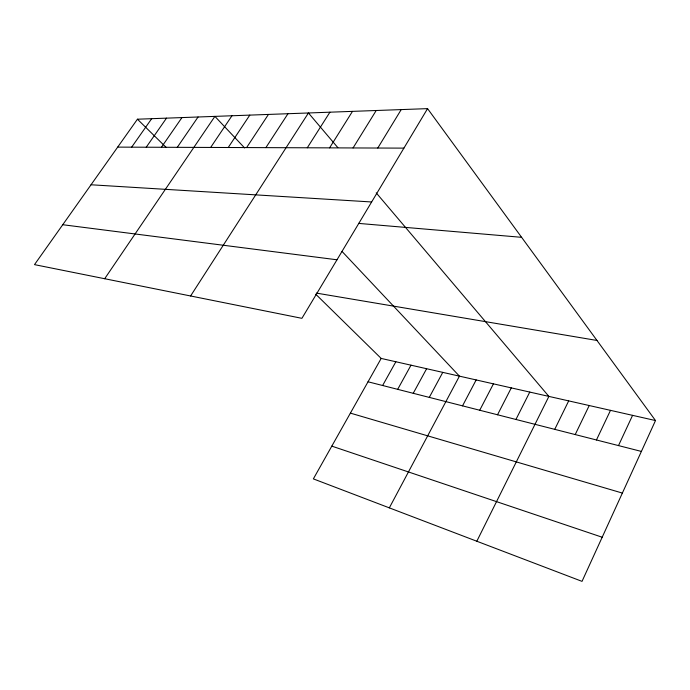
<?xml version="1.0" encoding="UTF-8"?>
<svg xmlns="http://www.w3.org/2000/svg" width="690" height="690" viewBox="0 0 690 690"><rect width="100%" height="100%" fill="white"/><g stroke="black" fill="none" stroke-linecap="round" stroke-linejoin="round"><path stroke-width="1.03" d="M655.5 420.546L582.024 581.368L313.363 478.886L381.182 358.429L655.5 420.546L427.567 108.632L137.439 119.206L34.5 264.632L301.91 318.332L427.567 108.632M618.499 445.585L632.575 415.354M596.453 439.97L610.495 410.352M575.218 434.562L589.217 405.539M554.743 429.353L568.689 400.89M476.825 541.236L548.886 396.405L376.214 192.864M515.939 419.468L529.765 392.075M497.525 414.776L511.29 387.892M479.731 410.24L493.436 383.847M462.533 405.858L476.16 379.94M389.332 507.866L459.436 376.154L342.042 251.445M429.284 397.397L442.764 372.376M413.232 393.3L426.627 368.719M397.682 389.341L410.998 365.183M382.622 385.503L395.862 361.758M377.792 148.031L401.209 109.598M353.056 147.945L376.214 110.504M329.579 147.867L352.478 111.375M307.283 147.789L329.915 112.194M190.595 295.976L308.439 112.979L337.841 147.634M265.874 147.643L287.971 113.721M246.615 147.574L268.445 114.437M228.226 147.505L249.797 115.118M210.657 147.444L231.961 115.765M104.682 278.726L214.901 116.386L244.622 147.953M177.278 147.332L198.065 116.998M161.425 147.272L181.944 117.585M146.228 147.22L166.497 118.154M131.661 147.168L151.671 118.689M117.68 147.117L403.909 148.126M91.028 184.773L371.643 201.972M358.49 223.388L521.606 237.317M62.756 224.716L336.996 259.785M316.365 293.095L596.979 340.463M368.029 381.786L641.389 451.424M350.391 413.12L622.363 493.074M331.812 446.128L602.189 537.234M137.439 119.206L166.316 147.548M315.753 294.216L381.182 358.429"/></g></svg>
